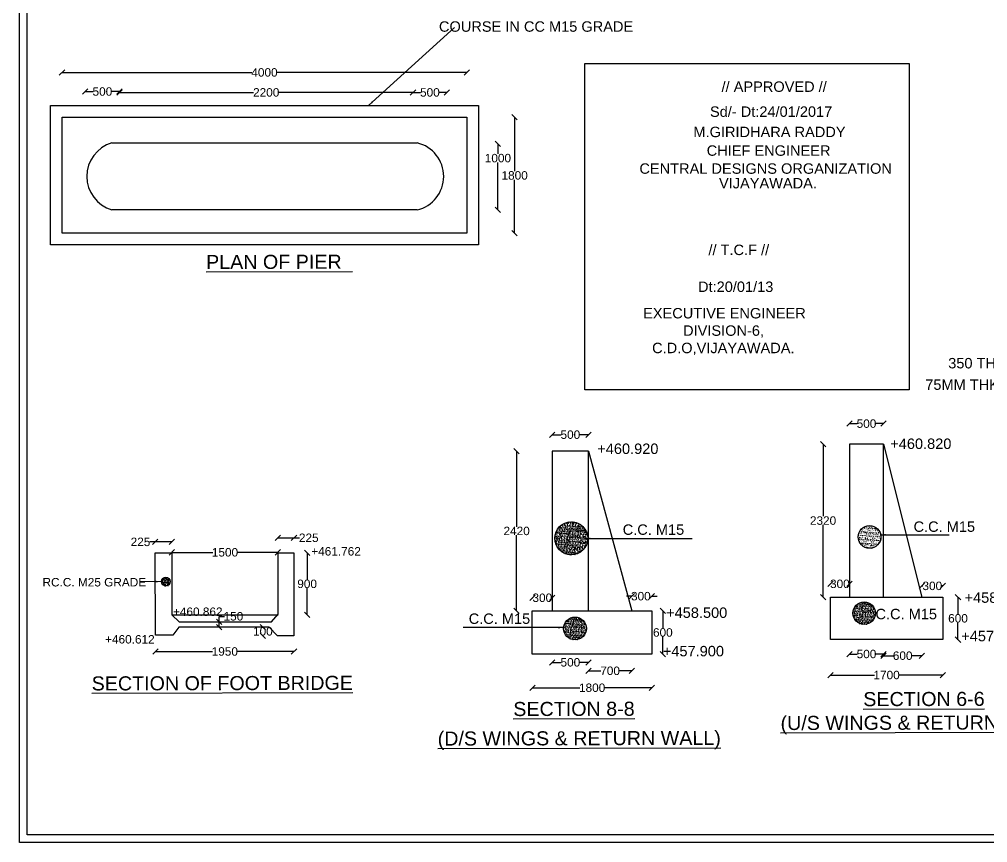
# Model space of a CAD drawing. Header units: millimetres. Extents: x 5124 to 6568637, y 2311 to 91879094.
# Drawn here: x 3536025 to 3553209, y 45932837 to 45947448 of the extents above; entities that cross this region are included whole.
import ezdxf

# ---------------------------------------------------------------- set-up
doc = ezdxf.new("R2010")
doc.units = ezdxf.units.MM
doc.header["$MEASUREMENT"] = 0
for name, color, linetype in [('DIMENSION', 7, 'Continuous'), ('DRAWING', 7, 'Continuous'), ('TEXT', 7, 'Continuous')]:
    doc.layers.add(name, color=color, linetype=linetype)
doc.styles.get("Standard").update_dxf_attribs({"font": 'arial.ttf', "height": 150})
doc.dimstyles.get("Standard").update_dxf_attribs({"dimtxt": 200, "dimasz": 110, "dimexe": 0.18, "dimexo": 0.0625, "dimgap": 0.09, "dimtad": 0, "dimtih": 1, "dimtoh": 1, "dimdec": 0, "dimzin": 0, "dimdsep": 46, "dimtxsty": 'Standard', "dimblk": 'OBLIQUE', "dimcen": 0.09, "dimse1": 1, "dimse2": 1, "dimadec": 0, "dimazin": 0, "dimtfac": 1, "dimtdec": 0, "dimtofl": 0, "dimtmove": 0, "dimatfit": 3, "dimfxl": 1, "dimtolj": 1, "dimtzin": 0, "dimarcsym": 0})

# ---------------------------------------------------------------- blocks, each defined once
blk = doc.blocks.new('_Oblique')
at = {"color": 0, "linetype": 'ByBlock', "lineweight": -2}
blk.add_line((-0.5, -0.5), (0.5, 0.5), dxfattribs=at)
blk = doc.blocks.new('*D115')
at = {"layer": 'Defpoints', "color": 0}
for p in [(3537802, 45946167), (3537195, 45945917), (3537802, 45945917)]:
    blk.add_point(p, dxfattribs=at)
at = {"layer": 'DIMENSION', "color": 0, "lineweight": -2}
for p, q in [((3537195, 45946167), (3537333, 45946167)), ((3537802, 45946167), (3537664, 45946167))]:
    blk.add_line(p, q, dxfattribs=at)
at = {"layer": 'DIMENSION', "color": 0, "lineweight": -2, "xscale": 95, "yscale": 95, "zscale": 95, "rotation": 180}
blk.add_blockref('_Oblique', (3537195, 45946167), dxfattribs=at)
at = {"layer": 'DIMENSION', "color": 0, "lineweight": -2, "xscale": 95, "yscale": 95, "zscale": 95}
blk.add_blockref('_Oblique', (3537802, 45946167), dxfattribs=at)
at = {"layer": 'DIMENSION', "color": 0, "insert": (3537499, 45946167), "char_height": 150, "attachment_point": 5}
blk.add_mtext('\\A1;500', dxfattribs=at)
blk = doc.blocks.new('*D116')
at = {"layer": 'Defpoints', "color": 0}
for p in [(3543011, 45946151), (3537802, 45945917), (3543011, 45945917)]:
    blk.add_point(p, dxfattribs=at)
at = {"layer": 'DIMENSION', "color": 0, "lineweight": -2}
for p, q in [((3537802, 45946151), (3540181, 45946151)), ((3543011, 45946151), (3540631, 45946151))]:
    blk.add_line(p, q, dxfattribs=at)
at = {"layer": 'DIMENSION', "color": 0, "lineweight": -2, "xscale": 95, "yscale": 95, "zscale": 95, "rotation": 180}
blk.add_blockref('_Oblique', (3537802, 45946151), dxfattribs=at)
at = {"layer": 'DIMENSION', "color": 0, "lineweight": -2, "xscale": 95, "yscale": 95, "zscale": 95}
blk.add_blockref('_Oblique', (3543011, 45946151), dxfattribs=at)
at = {"layer": 'DIMENSION', "color": 0, "insert": (3540406, 45946151), "char_height": 150, "attachment_point": 5}
blk.add_mtext('\\A1;2200', dxfattribs=at)
blk = doc.blocks.new('*D117')
at = {"layer": 'Defpoints', "color": 0}
for p in [(3543611, 45946151), (3543011, 45945917), (3543611, 45945917)]:
    blk.add_point(p, dxfattribs=at)
at = {"layer": 'DIMENSION', "color": 0, "lineweight": -2}
for p, q in [((3543011, 45946151), (3543146, 45946151)), ((3543611, 45946151), (3543477, 45946151))]:
    blk.add_line(p, q, dxfattribs=at)
at = {"layer": 'DIMENSION', "color": 0, "lineweight": -2, "xscale": 95, "yscale": 95, "zscale": 95, "rotation": 180}
blk.add_blockref('_Oblique', (3543011, 45946151), dxfattribs=at)
at = {"layer": 'DIMENSION', "color": 0, "lineweight": -2, "xscale": 95, "yscale": 95, "zscale": 95}
blk.add_blockref('_Oblique', (3543611, 45946151), dxfattribs=at)
at = {"layer": 'DIMENSION', "color": 0, "insert": (3543311, 45946151), "char_height": 150, "attachment_point": 5}
blk.add_mtext('\\A1;500', dxfattribs=at)
blk = doc.blocks.new('*D118')
at = {"layer": 'Defpoints', "color": 0}
for p in [(3543968, 45946506), (3536782, 45945710), (3543968, 45945710)]:
    blk.add_point(p, dxfattribs=at)
at = {"layer": 'DIMENSION', "color": 0, "lineweight": -2}
for p, q in [((3536782, 45946506), (3540148, 45946506)), ((3543968, 45946506), (3540602, 45946506))]:
    blk.add_line(p, q, dxfattribs=at)
at = {"layer": 'DIMENSION', "color": 0, "lineweight": -2, "xscale": 95, "yscale": 95, "zscale": 95, "rotation": 180}
blk.add_blockref('_Oblique', (3536782, 45946506), dxfattribs=at)
at = {"layer": 'DIMENSION', "color": 0, "lineweight": -2, "xscale": 95, "yscale": 95, "zscale": 95}
blk.add_blockref('_Oblique', (3543968, 45946506), dxfattribs=at)
at = {"layer": 'DIMENSION', "color": 0, "insert": (3540375, 45946506), "char_height": 150, "attachment_point": 5}
blk.add_mtext('\\A1;4000', dxfattribs=at)
blk = doc.blocks.new('*D119')
at = {"layer": 'Defpoints', "color": 0}
for p in [(3543138, 45945241), (3543084, 45944067), (3544518, 45944067)]:
    blk.add_point(p, dxfattribs=at)
at = {"layer": 'DIMENSION', "color": 0, "lineweight": -2}
for p, q in [((3544518, 45945241), (3544518, 45945062)), ((3544518, 45944067), (3544518, 45944909))]:
    blk.add_line(p, q, dxfattribs=at)
at = {"layer": 'DIMENSION', "color": 0, "lineweight": -2, "xscale": 95, "yscale": 95, "zscale": 95}
for p, rotation in [((3544518, 45945241), 90), ((3544518, 45944067), 270)]:
    blk.add_blockref('_Oblique', p, dxfattribs=dict(at, rotation=rotation))
at = {"layer": 'DIMENSION', "color": 0, "insert": (3544518, 45944985), "char_height": 150, "attachment_point": 5}
blk.add_mtext('\\A1;1000', dxfattribs=at)
blk = doc.blocks.new('*D120')
at = {"layer": 'Defpoints', "color": 0}
for p in [(3543968, 45945710), (3544815, 45945710), (3543968, 45943654)]:
    blk.add_point(p, dxfattribs=at)
at = {"layer": 'DIMENSION', "color": 0, "lineweight": -2}
for p, q in [((3544815, 45945710), (3544815, 45944754)), ((3544815, 45943654), (3544815, 45944601))]:
    blk.add_line(p, q, dxfattribs=at)
at = {"layer": 'DIMENSION', "color": 0, "lineweight": -2, "xscale": 95, "yscale": 95, "zscale": 95}
for p, rotation in [((3544815, 45945710), 90), ((3544815, 45943654), 270)]:
    blk.add_blockref('_Oblique', p, dxfattribs=dict(at, rotation=rotation))
at = {"layer": 'DIMENSION', "color": 0, "insert": (3544815, 45944678), "char_height": 150, "attachment_point": 5}
blk.add_mtext('\\A1;1800', dxfattribs=at)
blk = doc.blocks.new('*D121')
at = {"layer": 'Defpoints', "color": 0}
for p in [(3538437, 45938174), (3538437, 45937977), (3538733, 45937978)]:
    blk.add_point(p, dxfattribs=at)
at = {"layer": 'DIMENSION', "color": 0, "lineweight": -2}
for p, q in [((3538437, 45938174), (3538342, 45938174)), ((3538733, 45938174), (3538437, 45938174))]:
    blk.add_line(p, q, dxfattribs=at)
at = {"layer": 'DIMENSION', "color": 0, "lineweight": -2, "xscale": 95, "yscale": 95, "zscale": 95, "rotation": 180}
blk.add_blockref('_Oblique', (3538437, 45938174), dxfattribs=at)
at = {"layer": 'DIMENSION', "color": 0, "lineweight": -2, "xscale": 95, "yscale": 95, "zscale": 95}
blk.add_blockref('_Oblique', (3538733, 45938174), dxfattribs=at)
at = {"layer": 'DIMENSION', "color": 0, "insert": (3538175, 45938174), "char_height": 150, "attachment_point": 5}
blk.add_mtext('\\A1;225', dxfattribs=at)
blk = doc.blocks.new('*D122')
at = {"layer": 'Defpoints', "color": 0}
for p in [(3538733, 45937978), (3540615, 45937989), (3540615, 45937979)]:
    blk.add_point(p, dxfattribs=at)
at = {"layer": 'DIMENSION', "color": 0, "lineweight": -2}
for p, q in [((3538733, 45937989), (3539457, 45937989)), ((3540615, 45937989), (3539891, 45937989))]:
    blk.add_line(p, q, dxfattribs=at)
at = {"layer": 'DIMENSION', "color": 0, "lineweight": -2, "xscale": 95, "yscale": 95, "zscale": 95, "rotation": 180}
blk.add_blockref('_Oblique', (3538733, 45937989), dxfattribs=at)
at = {"layer": 'DIMENSION', "color": 0, "lineweight": -2, "xscale": 95, "yscale": 95, "zscale": 95}
blk.add_blockref('_Oblique', (3540615, 45937989), dxfattribs=at)
at = {"layer": 'DIMENSION', "color": 0, "insert": (3539674, 45937989), "char_height": 150, "attachment_point": 5}
blk.add_mtext('\\A1;1500', dxfattribs=at)
blk = doc.blocks.new('*D123')
at = {"layer": 'Defpoints', "color": 0}
for p in [(3540899, 45938246), (3540615, 45937979), (3540899, 45937979)]:
    blk.add_point(p, dxfattribs=at)
at = {"layer": 'DIMENSION', "color": 0, "lineweight": -2}
for p, q in [((3540615, 45938246), (3540899, 45938246)), ((3540899, 45938246), (3540994, 45938246))]:
    blk.add_line(p, q, dxfattribs=at)
at = {"layer": 'DIMENSION', "color": 0, "lineweight": -2, "xscale": 95, "yscale": 95, "zscale": 95, "rotation": 180}
blk.add_blockref('_Oblique', (3540615, 45938246), dxfattribs=at)
at = {"layer": 'DIMENSION', "color": 0, "lineweight": -2, "xscale": 95, "yscale": 95, "zscale": 95}
blk.add_blockref('_Oblique', (3540899, 45938246), dxfattribs=at)
at = {"layer": 'DIMENSION', "color": 0, "insert": (3541161, 45938246), "char_height": 150, "attachment_point": 5}
blk.add_mtext('\\A1;225', dxfattribs=at)
blk = doc.blocks.new('*D124')
at = {"layer": 'Defpoints', "color": 0}
for p in [(3540899, 45937979), (3540603, 45936878), (3541132, 45936878)]:
    blk.add_point(p, dxfattribs=at)
at = {"layer": 'DIMENSION', "color": 0, "lineweight": -2}
for p, q in [((3541132, 45937979), (3541132, 45937505)), ((3541132, 45936878), (3541132, 45937352))]:
    blk.add_line(p, q, dxfattribs=at)
at = {"layer": 'DIMENSION', "color": 0, "lineweight": -2, "xscale": 95, "yscale": 95, "zscale": 95}
for p, rotation in [((3541132, 45937979), 90), ((3541132, 45936878), 270)]:
    blk.add_blockref('_Oblique', p, dxfattribs=dict(at, rotation=rotation))
at = {"layer": 'DIMENSION', "color": 0, "insert": (3541132, 45937429), "char_height": 150, "attachment_point": 5}
blk.add_mtext('\\A1;900', dxfattribs=at)
blk = doc.blocks.new('*D125')
at = {"layer": 'Defpoints', "color": 0}
for p in [(3539571, 45936758), (3539571, 45936758), (3539571, 45936663)]:
    blk.add_point(p, dxfattribs=at)
at = {"layer": 'DIMENSION', "color": 0, "lineweight": -2}
for p, q in [((3539571, 45936758), (3539571, 45936853)), ((3539571, 45936853), (3539666, 45936853)), ((3539571, 45936663), (3539571, 45936758))]:
    blk.add_line(p, q, dxfattribs=at)
at = {"layer": 'DIMENSION', "color": 0, "lineweight": -2, "xscale": 95, "yscale": 95, "zscale": 95}
for p, rotation in [((3539571, 45936758), 90), ((3539571, 45936663), 270)]:
    blk.add_blockref('_Oblique', p, dxfattribs=dict(at, rotation=rotation))
at = {"layer": 'DIMENSION', "color": 0, "insert": (3539824, 45936853), "char_height": 150, "attachment_point": 5}
blk.add_mtext('\\A1;150', dxfattribs=at)
blk = doc.blocks.new('*D126')
at = {"layer": 'Defpoints', "color": 0}
for p in [(3540459, 45936663), (3540347, 45936508), (3540607, 45936508)]:
    blk.add_point(p, dxfattribs=at)
at = {"layer": 'DIMENSION', "color": 0, "lineweight": -2}
for p, q in [((3540347, 45936663), (3540347, 45936662)), ((3540347, 45936508), (3540347, 45936509))]:
    blk.add_line(p, q, dxfattribs=at)
at = {"layer": 'DIMENSION', "color": 0, "lineweight": -2, "xscale": 95, "yscale": 95, "zscale": 95}
for p, rotation in [((3540347, 45936663), 90), ((3540347, 45936508), 270)]:
    blk.add_blockref('_Oblique', p, dxfattribs=dict(at, rotation=rotation))
at = {"layer": 'DIMENSION', "color": 0, "insert": (3540347, 45936586), "char_height": 150, "attachment_point": 5}
blk.add_mtext('\\A1;100', dxfattribs=at)
blk = doc.blocks.new('*D127')
at = {"layer": 'Defpoints', "color": 0}
for p in [(3538443, 45936505), (3540899, 45936505), (3540899, 45936229)]:
    blk.add_point(p, dxfattribs=at)
at = {"layer": 'DIMENSION', "color": 0, "lineweight": -2}
for p, q in [((3538443, 45936229), (3539454, 45936229)), ((3540899, 45936229), (3539888, 45936229))]:
    blk.add_line(p, q, dxfattribs=at)
at = {"layer": 'DIMENSION', "color": 0, "lineweight": -2, "xscale": 95, "yscale": 95, "zscale": 95, "rotation": 180}
blk.add_blockref('_Oblique', (3538443, 45936229), dxfattribs=at)
at = {"layer": 'DIMENSION', "color": 0, "lineweight": -2, "xscale": 95, "yscale": 95, "zscale": 95}
blk.add_blockref('_Oblique', (3540899, 45936229), dxfattribs=at)
at = {"layer": 'DIMENSION', "color": 0, "insert": (3539671, 45936229), "char_height": 150, "attachment_point": 5}
blk.add_mtext('\\A1;1950', dxfattribs=at)
blk = doc.blocks.new('*D147')
at = {"layer": 'Defpoints', "color": 0}
for p in [(3550756, 45940273), (3550756, 45939910), (3551362, 45939910)]:
    blk.add_point(p, dxfattribs=at)
at = {"layer": 'DRAWING', "color": 0, "lineweight": -2}
for p, q in [((3550756, 45940273), (3550893, 45940273)), ((3551362, 45940273), (3551224, 45940273))]:
    blk.add_line(p, q, dxfattribs=at)
at = {"layer": 'DRAWING', "color": 0, "lineweight": -2, "xscale": 95, "yscale": 95, "zscale": 95, "rotation": 180}
blk.add_blockref('_Oblique', (3550756, 45940273), dxfattribs=at)
at = {"layer": 'DRAWING', "color": 0, "lineweight": -2, "xscale": 95, "yscale": 95, "zscale": 95}
blk.add_blockref('_Oblique', (3551362, 45940273), dxfattribs=at)
at = {"layer": 'DRAWING', "color": 0, "insert": (3551059, 45940273), "char_height": 150, "attachment_point": 5}
blk.add_mtext('\\A1;500', dxfattribs=at)
blk = doc.blocks.new('*D148')
at = {"layer": 'Defpoints', "color": 0}
for p in [(3550419, 45937429), (3550419, 45937194), (3550756, 45937194)]:
    blk.add_point(p, dxfattribs=at)
at = {"layer": 'DRAWING', "color": 0, "lineweight": -2}
for p, q in [((3550419, 45937429), (3550422, 45937429)), ((3550756, 45937429), (3550753, 45937429))]:
    blk.add_line(p, q, dxfattribs=at)
at = {"layer": 'DRAWING', "color": 0, "lineweight": -2, "xscale": 95, "yscale": 95, "zscale": 95, "rotation": 180}
blk.add_blockref('_Oblique', (3550419, 45937429), dxfattribs=at)
at = {"layer": 'DRAWING', "color": 0, "lineweight": -2, "xscale": 95, "yscale": 95, "zscale": 95}
blk.add_blockref('_Oblique', (3550756, 45937429), dxfattribs=at)
at = {"layer": 'DRAWING', "color": 0, "insert": (3550587, 45937429), "char_height": 150, "attachment_point": 5}
blk.add_mtext('\\A1;300', dxfattribs=at)
blk = doc.blocks.new('*D149')
at = {"layer": 'Defpoints', "color": 0}
for p in [(3552412, 45937393), (3552041, 45937194), (3552412, 45937194)]:
    blk.add_point(p, dxfattribs=at)
at = {"layer": 'DRAWING', "color": 0, "lineweight": -2}
for p, q in [((3552041, 45937393), (3552061, 45937393)), ((3552412, 45937393), (3552392, 45937393))]:
    blk.add_line(p, q, dxfattribs=at)
at = {"layer": 'DRAWING', "color": 0, "lineweight": -2, "xscale": 95, "yscale": 95, "zscale": 95, "rotation": 180}
blk.add_blockref('_Oblique', (3552041, 45937393), dxfattribs=at)
at = {"layer": 'DRAWING', "color": 0, "lineweight": -2, "xscale": 95, "yscale": 95, "zscale": 95}
blk.add_blockref('_Oblique', (3552412, 45937393), dxfattribs=at)
at = {"layer": 'DRAWING', "color": 0, "insert": (3552227, 45937393), "char_height": 150, "attachment_point": 5}
blk.add_mtext('\\A1;300', dxfattribs=at)
blk = doc.blocks.new('*D150')
at = {"layer": 'Defpoints', "color": 0}
for p in [(3552412, 45937194), (3552412, 45936439), (3552683, 45936439)]:
    blk.add_point(p, dxfattribs=at)
at = {"layer": 'DRAWING', "color": 0, "lineweight": -2}
for p, q in [((3552683, 45937194), (3552683, 45936893)), ((3552683, 45936439), (3552683, 45936740))]:
    blk.add_line(p, q, dxfattribs=at)
at = {"layer": 'DRAWING', "color": 0, "lineweight": -2, "xscale": 95, "yscale": 95, "zscale": 95}
for p, rotation in [((3552683, 45937194), 90), ((3552683, 45936439), 270)]:
    blk.add_blockref('_Oblique', p, dxfattribs=dict(at, rotation=rotation))
at = {"layer": 'DRAWING', "color": 0, "insert": (3552683, 45936817), "char_height": 150, "attachment_point": 5}
blk.add_mtext('\\A1;600', dxfattribs=at)
blk = doc.blocks.new('*D151')
at = {"layer": 'Defpoints', "color": 0}
for p in [(3550756, 45937194), (3551362, 45937194), (3551362, 45936184)]:
    blk.add_point(p, dxfattribs=at)
at = {"layer": 'DRAWING', "color": 0, "lineweight": -2}
for p, q in [((3550756, 45936184), (3550893, 45936184)), ((3551362, 45936184), (3551224, 45936184))]:
    blk.add_line(p, q, dxfattribs=at)
at = {"layer": 'DRAWING', "color": 0, "lineweight": -2, "xscale": 95, "yscale": 95, "zscale": 95, "rotation": 180}
blk.add_blockref('_Oblique', (3550756, 45936184), dxfattribs=at)
at = {"layer": 'DRAWING', "color": 0, "lineweight": -2, "xscale": 95, "yscale": 95, "zscale": 95}
blk.add_blockref('_Oblique', (3551362, 45936184), dxfattribs=at)
at = {"layer": 'DRAWING', "color": 0, "insert": (3551059, 45936184), "char_height": 150, "attachment_point": 5}
blk.add_mtext('\\A1;500', dxfattribs=at)
blk = doc.blocks.new('*D152')
at = {"layer": 'Defpoints', "color": 0}
for p in [(3551362, 45937194), (3552041, 45937194), (3552041, 45936154)]:
    blk.add_point(p, dxfattribs=at)
at = {"layer": 'DRAWING', "color": 0, "lineweight": -2}
for p, q in [((3551362, 45936154), (3551536, 45936154)), ((3552041, 45936154), (3551867, 45936154))]:
    blk.add_line(p, q, dxfattribs=at)
at = {"layer": 'DRAWING', "color": 0, "lineweight": -2, "xscale": 95, "yscale": 95, "zscale": 95, "rotation": 180}
blk.add_blockref('_Oblique', (3551362, 45936154), dxfattribs=at)
at = {"layer": 'DRAWING', "color": 0, "lineweight": -2, "xscale": 95, "yscale": 95, "zscale": 95}
blk.add_blockref('_Oblique', (3552041, 45936154), dxfattribs=at)
at = {"layer": 'DRAWING', "color": 0, "insert": (3551701, 45936154), "char_height": 150, "attachment_point": 5}
blk.add_mtext('\\A1;600', dxfattribs=at)
blk = doc.blocks.new('*D153')
at = {"layer": 'Defpoints', "color": 0}
for p in [(3550419, 45936439), (3552412, 45936439), (3552412, 45935811)]:
    blk.add_point(p, dxfattribs=at)
at = {"layer": 'DRAWING', "color": 0, "lineweight": -2}
for p, q in [((3550419, 45935811), (3551199, 45935811)), ((3552412, 45935811), (3551632, 45935811))]:
    blk.add_line(p, q, dxfattribs=at)
at = {"layer": 'DRAWING', "color": 0, "lineweight": -2, "xscale": 95, "yscale": 95, "zscale": 95, "rotation": 180}
blk.add_blockref('_Oblique', (3550419, 45935811), dxfattribs=at)
at = {"layer": 'DRAWING', "color": 0, "lineweight": -2, "xscale": 95, "yscale": 95, "zscale": 95}
blk.add_blockref('_Oblique', (3552412, 45935811), dxfattribs=at)
at = {"layer": 'DRAWING', "color": 0, "insert": (3551416, 45935811), "char_height": 150, "attachment_point": 5}
blk.add_mtext('\\A1;1700', dxfattribs=at)
blk = doc.blocks.new('*D154')
at = {"layer": 'Defpoints', "color": 0}
for p in [(3550288, 45939910), (3550756, 45939910), (3550419, 45937194)]:
    blk.add_point(p, dxfattribs=at)
at = {"layer": 'DRAWING', "color": 0, "lineweight": -2}
for p, q in [((3550288, 45939910), (3550288, 45938628)), ((3550288, 45937194), (3550288, 45938475))]:
    blk.add_line(p, q, dxfattribs=at)
at = {"layer": 'DRAWING', "color": 0, "lineweight": -2, "xscale": 95, "yscale": 95, "zscale": 95}
for p, rotation in [((3550288, 45939910), 90), ((3550288, 45937194), 270)]:
    blk.add_blockref('_Oblique', p, dxfattribs=dict(at, rotation=rotation))
at = {"layer": 'DRAWING', "color": 0, "insert": (3550288, 45938552), "char_height": 150, "attachment_point": 5}
blk.add_mtext('\\A1;2320', dxfattribs=at)
blk = doc.blocks.new('*D155')
at = {"layer": 'Defpoints', "color": 0}
for p in [(3545483, 45940077), (3545483, 45939785), (3546125, 45939785)]:
    blk.add_point(p, dxfattribs=at)
at = {"layer": 'DRAWING', "color": 0, "lineweight": -2}
for p, q in [((3545483, 45940077), (3545638, 45940077)), ((3546125, 45940077), (3545969, 45940077))]:
    blk.add_line(p, q, dxfattribs=at)
at = {"layer": 'DRAWING', "color": 0, "lineweight": -2, "xscale": 95, "yscale": 95, "zscale": 95, "rotation": 180}
blk.add_blockref('_Oblique', (3545483, 45940077), dxfattribs=at)
at = {"layer": 'DRAWING', "color": 0, "lineweight": -2, "xscale": 95, "yscale": 95, "zscale": 95}
blk.add_blockref('_Oblique', (3546125, 45940077), dxfattribs=at)
at = {"layer": 'DRAWING', "color": 0, "insert": (3545804, 45940077), "char_height": 150, "attachment_point": 5}
blk.add_mtext('\\A1;500', dxfattribs=at)
blk = doc.blocks.new('*D156')
at = {"layer": 'Defpoints', "color": 0}
for p in [(3545483, 45939785), (3544850, 45936950), (3545483, 45936950)]:
    blk.add_point(p, dxfattribs=at)
at = {"layer": 'DRAWING', "color": 0, "lineweight": -2}
for p, q in [((3544850, 45939785), (3544850, 45938444)), ((3544850, 45936950), (3544850, 45938291))]:
    blk.add_line(p, q, dxfattribs=at)
at = {"layer": 'DRAWING', "color": 0, "lineweight": -2, "xscale": 95, "yscale": 95, "zscale": 95}
for p, rotation in [((3544850, 45939785), 90), ((3544850, 45936950), 270)]:
    blk.add_blockref('_Oblique', p, dxfattribs=dict(at, rotation=rotation))
at = {"layer": 'DRAWING', "color": 0, "insert": (3544850, 45938368), "char_height": 150, "attachment_point": 5}
blk.add_mtext('\\A1;2420', dxfattribs=at)
blk = doc.blocks.new('*D157')
at = {"layer": 'Defpoints', "color": 0}
for p in [(3545129, 45937182), (3545129, 45936950), (3545483, 45936950)]:
    blk.add_point(p, dxfattribs=at)
at = {"layer": 'DRAWING', "color": 0, "lineweight": -2}
for p, q in [((3545129, 45937182), (3545140, 45937182)), ((3545483, 45937182), (3545471, 45937182))]:
    blk.add_line(p, q, dxfattribs=at)
at = {"layer": 'DRAWING', "color": 0, "lineweight": -2, "xscale": 95, "yscale": 95, "zscale": 95, "rotation": 180}
blk.add_blockref('_Oblique', (3545129, 45937182), dxfattribs=at)
at = {"layer": 'DRAWING', "color": 0, "lineweight": -2, "xscale": 95, "yscale": 95, "zscale": 95}
blk.add_blockref('_Oblique', (3545483, 45937182), dxfattribs=at)
at = {"layer": 'DRAWING', "color": 0, "insert": (3545306, 45937182), "char_height": 150, "attachment_point": 5}
blk.add_mtext('\\A1;300', dxfattribs=at)
blk = doc.blocks.new('*D158')
at = {"layer": 'Defpoints', "color": 0}
for p in [(3546893, 45937210), (3546893, 45936950), (3547251, 45936950)]:
    blk.add_point(p, dxfattribs=at)
at = {"layer": 'DRAWING', "color": 0, "lineweight": -2}
for p, q in [((3546893, 45937210), (3546798, 45937210)), ((3547251, 45937210), (3547346, 45937210))]:
    blk.add_line(p, q, dxfattribs=at)
at = {"layer": 'DRAWING', "color": 0, "lineweight": -2, "xscale": 95, "yscale": 95, "zscale": 95}
blk.add_blockref('_Oblique', (3546893, 45937210), dxfattribs=at)
at = {"layer": 'DRAWING', "color": 0, "lineweight": -2, "xscale": 95, "yscale": 95, "zscale": 95, "rotation": 180}
blk.add_blockref('_Oblique', (3547251, 45937210), dxfattribs=at)
at = {"layer": 'DRAWING', "color": 0, "insert": (3547055, 45937210), "char_height": 150, "attachment_point": 5}
blk.add_mtext('\\A1;300', dxfattribs=at)
blk = doc.blocks.new('*D159')
at = {"layer": 'Defpoints', "color": 0}
for p in [(3547251, 45936950), (3547251, 45936182), (3547445, 45936182)]:
    blk.add_point(p, dxfattribs=at)
at = {"layer": 'DRAWING', "color": 0, "lineweight": -2}
for p, q in [((3547445, 45936950), (3547445, 45936643)), ((3547445, 45936182), (3547445, 45936489))]:
    blk.add_line(p, q, dxfattribs=at)
at = {"layer": 'DRAWING', "color": 0, "lineweight": -2, "xscale": 95, "yscale": 95, "zscale": 95}
for p, rotation in [((3547445, 45936950), 90), ((3547445, 45936182), 270)]:
    blk.add_blockref('_Oblique', p, dxfattribs=dict(at, rotation=rotation))
at = {"layer": 'DRAWING', "color": 0, "insert": (3547445, 45936566), "char_height": 150, "attachment_point": 5}
blk.add_mtext('\\A1;600', dxfattribs=at)
blk = doc.blocks.new('*D160')
at = {"layer": 'Defpoints', "color": 0}
for p in [(3545483, 45936950), (3546125, 45936950), (3546125, 45936036)]:
    blk.add_point(p, dxfattribs=at)
at = {"layer": 'DRAWING', "color": 0, "lineweight": -2}
for p, q in [((3545483, 45936036), (3545638, 45936036)), ((3546125, 45936036), (3545969, 45936036))]:
    blk.add_line(p, q, dxfattribs=at)
at = {"layer": 'DRAWING', "color": 0, "lineweight": -2, "xscale": 95, "yscale": 95, "zscale": 95, "rotation": 180}
blk.add_blockref('_Oblique', (3545483, 45936036), dxfattribs=at)
at = {"layer": 'DRAWING', "color": 0, "lineweight": -2, "xscale": 95, "yscale": 95, "zscale": 95}
blk.add_blockref('_Oblique', (3546125, 45936036), dxfattribs=at)
at = {"layer": 'DRAWING', "color": 0, "insert": (3545804, 45936036), "char_height": 150, "attachment_point": 5}
blk.add_mtext('\\A1;500', dxfattribs=at)
blk = doc.blocks.new('*D161')
at = {"layer": 'Defpoints', "color": 0}
for p in [(3546125, 45936950), (3546893, 45936950), (3546893, 45935886)]:
    blk.add_point(p, dxfattribs=at)
at = {"layer": 'DRAWING', "color": 0, "lineweight": -2}
for p, q in [((3546125, 45935886), (3546344, 45935886)), ((3546893, 45935886), (3546674, 45935886))]:
    blk.add_line(p, q, dxfattribs=at)
at = {"layer": 'DRAWING', "color": 0, "lineweight": -2, "xscale": 95, "yscale": 95, "zscale": 95, "rotation": 180}
blk.add_blockref('_Oblique', (3546125, 45935886), dxfattribs=at)
at = {"layer": 'DRAWING', "color": 0, "lineweight": -2, "xscale": 95, "yscale": 95, "zscale": 95}
blk.add_blockref('_Oblique', (3546893, 45935886), dxfattribs=at)
at = {"layer": 'DRAWING', "color": 0, "insert": (3546509, 45935886), "char_height": 150, "attachment_point": 5}
blk.add_mtext('\\A1;700', dxfattribs=at)
blk = doc.blocks.new('*D162')
at = {"layer": 'Defpoints', "color": 0}
for p in [(3545129, 45936182), (3547251, 45936182), (3547251, 45935585)]:
    blk.add_point(p, dxfattribs=at)
at = {"layer": 'DRAWING', "color": 0, "lineweight": -2}
for p, q in [((3545129, 45935585), (3545973, 45935585)), ((3547251, 45935585), (3546407, 45935585))]:
    blk.add_line(p, q, dxfattribs=at)
at = {"layer": 'DRAWING', "color": 0, "lineweight": -2, "xscale": 95, "yscale": 95, "zscale": 95, "rotation": 180}
blk.add_blockref('_Oblique', (3545129, 45935585), dxfattribs=at)
at = {"layer": 'DRAWING', "color": 0, "lineweight": -2, "xscale": 95, "yscale": 95, "zscale": 95}
blk.add_blockref('_Oblique', (3547251, 45935585), dxfattribs=at)
at = {"layer": 'DRAWING', "color": 0, "insert": (3546190, 45935585), "char_height": 150, "attachment_point": 5}
blk.add_mtext('\\A1;1800', dxfattribs=at)

msp = doc.modelspace()

# ---------------------------------------------------------------- hatches: boundary and pattern name
at = {"layer": 'DRAWING'}
h = msp.add_hatch(dxfattribs=at)
h.set_pattern_fill('AR-CONC,_O', color=256, scale=9.251558)
h.set_pattern_definition([(50, (368127.517, 3417417.76), (66.357741625, -5.80555015), [6.93866848, -76.32535329]), (355, (368127.52, 3417417.76), (-12.83666007, 69.58949133), [5.55093478, -61.06028263]), (100.4514, (368133.05, 3417417.276), (53.52113084, 63.78389894), [5.89696063, -64.86656898]), (46.1842, (368127.52, 3417436.26), (98.73642435, -15.31308757), [10.40800272, -114.48802994]), (96.6356, (368135.75, 3417434.99), (86.47086207, 90.12107957), [8.84544122, -97.29983793]), (351.1842, (368127.52, 3417436.26), (86.47079172, 90.1211471), [8.32640218, -91.59042395]), (21, (368136.77, 3417431.637), (55.22320198, -37.24852009), [6.93866848, -76.32535329]), (326, (368136.77, 3417431.64), (22.510459, 67.08767682), [5.55093478, -61.06028263]), (71.4514, (368141.37, 3417428.53), (77.7336836, 29.83909589), [5.89696063, -64.86656898]), (37.5, (368127.517, 3417417.76), (1.124976064, 30.797867882), [0, -60.320157997, 0, -61.985438432, 0, -61.291571584]), (7.5, (368127.517, 3417417.76), (24.33803077, 36.489228185), [0, -35.340951464, 0, -58.9324243, 0, -23.360183887]), (327.5, (368106.886, 3417417.76), (49.386892166, -2.086677035), [0, -23.128894937, 0, -72.162152205, 0, -95.75362504]), (317.5, (368097.635, 3417417.76), (53.95380656, 9.261270476), [0, -30.06756342, 0, -47.92307031, 0, -67.998951116])])
h.paths.add_polyline_path([(3545527.1, 45938237.6, 1), (3546112.7, 45938237.6, 1)])
h = msp.add_hatch(dxfattribs=at)
h.set_pattern_fill('AR-CONC,_O', color=256, scale=9.251558)
h.set_pattern_definition([(50, (373421.045, 3417442.26), (66.357741625, -5.80555015), [6.93866848, -76.32535329]), (355, (373421.045, 3417442.26), (-12.83666007, 69.58949133), [5.55093478, -61.06028263]), (100.4514, (373426.575, 3417441.78), (53.52113084, 63.78389894), [5.89696063, -64.86656898]), (46.1842, (373421.045, 3417460.764), (98.73642435, -15.31308757), [10.40800272, -114.48802994]), (96.6356, (373429.27, 3417459.49), (86.47086207, 90.12107957), [8.84544122, -97.29983793]), (351.1842, (373421.04, 3417460.76), (86.47079172, 90.1211471), [8.32640218, -91.59042395]), (21, (373430.296, 3417456.14), (55.22320198, -37.24852009), [6.93866848, -76.32535329]), (326, (373430.296, 3417456.14), (22.510459, 67.08767682), [5.55093478, -61.06028263]), (71.4514, (373434.9, 3417453.035), (77.7336836, 29.83909589), [5.89696063, -64.86656898]), (37.5, (373421.045, 3417442.261), (1.124976064, 30.797867882), [0, -60.320157997, 0, -61.985438432, 0, -61.291571584]), (7.5, (373421.045, 3417442.26), (24.33803077, 36.489228185), [0, -35.340951464, 0, -58.9324243, 0, -23.360183887]), (327.5, (373400.414, 3417442.261), (49.386892166, -2.086677035), [0, -23.128894937, 0, -72.162152205, 0, -95.75362504]), (317.5, (373391.162, 3417442.26), (53.95380656, 9.261270476), [0, -30.06756342, 0, -47.92307031, 0, -67.998951116])])
h.paths.add_polyline_path([(3550911.4, 45938262.1, 1), (3551315.4, 45938262.1, 1)])
h = msp.add_hatch(dxfattribs=at)
h.set_pattern_fill('AR-CONC,_O', color=256, scale=10)
h.set_pattern_definition([(50, (103979.15, -23243.195), (71.72601826, -6.2752135), [7.5, -82.5]), (355, (103979.15, -23243.195), (-13.87513336, 75.21921337), [6, -66]), (100.4514, (103985.13, -23243.72), (57.85093817, 68.94395421), [6.374019, -70.1142112]), (46.1842, (103979.15, -23223.195), (106.72410486, -16.55190143), [11.25, -123.75]), (96.6356, (103988.04, -23224.57), (93.46627055, 97.4117871), [9.5610288, -105.1713]), (351.1842, (103979.15, -23223.2), (93.46619451, 97.4118601), [9, -99]), (21, (103989.15, -23228.195), (59.69070521, -40.26188907), [7.5, -82.5]), (326, (103989.15, -23228.195), (24.33153319, 72.5150045), [6, -66]), (71.4514, (103994.125, -23231.55), (84.02226286, 32.25304967), [6.374019, -70.1142112]), (37.5, (103979.15, -23243.195), (1.215985532, 33.289385383), [0, -65.2, 0, -67, 0, -66.25]), (7.5, (103979.15, -23243.195), (26.306953744, 39.441171188), [0, -38.2, 0, -63.7, 0, -25.25]), (327.5, (103956.85, -23243.195), (53.382243617, -2.255487173), [0, -25, 0, -78, 0, -103.5]), (317.5, (103946.85, -23243.195), (58.318616934, 10.010498233), [0, -32.5, 0, -51.8, 0, -73.5])])
h.paths.add_polyline_path([(3538701.5, 45937469.5, 1), (3538547.2, 45937469.5, 1)])
h = msp.add_hatch(dxfattribs=at)
h.set_pattern_fill('AR-CONC,_O', color=256, scale=9.251558)
h.set_pattern_definition([(50, (373325.37, 3416089.573), (66.357741625, -5.80555015), [6.93866848, -76.32535329]), (355, (373325.37, 3416089.57), (-12.83666007, 69.58949133), [5.55093478, -61.06028263]), (100.4514, (373330.9, 3416089.09), (53.52113084, 63.78389894), [5.89696063, -64.86656898]), (46.1842, (373325.37, 3416108.08), (98.73642435, -15.31308757), [10.40800272, -114.48802994]), (96.6356, (373333.6, 3416106.8), (86.47086207, 90.12107957), [8.84544122, -97.29983793]), (351.1842, (373325.37, 3416108.08), (86.47079172, 90.1211471), [8.32640218, -91.59042395]), (21, (373334.62, 3416103.45), (55.22320198, -37.24852009), [6.93866848, -76.32535329]), (326, (373334.62, 3416103.45), (22.510459, 67.08767682), [5.55093478, -61.06028263]), (71.4514, (373339.22, 3416100.346), (77.7336836, 29.83909589), [5.89696063, -64.86656898]), (37.5, (373325.37, 3416089.573), (1.124976064, 30.797867882), [0, -60.320157997, 0, -61.985438432, 0, -61.291571584]), (7.5, (373325.37, 3416089.573), (24.33803077, 36.489228185), [0, -35.340951464, 0, -58.9324243, 0, -23.360183887]), (327.5, (373304.739, 3416089.573), (49.386892166, -2.086677035), [0, -23.128894937, 0, -72.162152205, 0, -95.75362504]), (317.5, (373295.487, 3416089.573), (53.95380656, 9.261270476), [0, -30.06756342, 0, -47.92307031, 0, -67.998951116])])
h.paths.add_polyline_path([(3550815.8, 45936909.4, 1), (3551219.7, 45936909.4, 1)])
h = msp.add_hatch(dxfattribs=at)
h.set_pattern_fill('AR-CONC,_O', color=256, scale=9.251558)
h.set_pattern_definition([(50, (368193.99, 3415818.49), (66.357741625, -5.80555015), [6.93866848, -76.32535329]), (355, (368193.99, 3415818.49), (-12.83666007, 69.58949133), [5.55093478, -61.06028263]), (100.4514, (368199.52, 3415818.01), (53.52113084, 63.78389894), [5.89696063, -64.86656898]), (46.1842, (368193.99, 3415836.996), (98.73642435, -15.31308757), [10.40800272, -114.48802994]), (96.6356, (368202.22, 3415835.72), (86.47086207, 90.12107957), [8.84544122, -97.29983793]), (351.1842, (368193.99, 3415837), (86.47079172, 90.1211471), [8.32640218, -91.59042395]), (21, (368203.24, 3415832.37), (55.22320198, -37.24852009), [6.93866848, -76.32535329]), (326, (368203.24, 3415832.37), (22.510459, 67.08767682), [5.55093478, -61.06028263]), (71.4514, (368207.84, 3415829.266), (77.7336836, 29.83909589), [5.89696063, -64.86656898]), (37.5, (368193.988, 3415818.492), (1.124976064, 30.797867882), [0, -60.320157997, 0, -61.985438432, 0, -61.291571584]), (7.5, (368193.988, 3415818.492), (24.33803077, 36.489228185), [0, -35.340951464, 0, -58.9324243, 0, -23.360183887]), (327.5, (368173.357, 3415818.492), (49.386892166, -2.086677035), [0, -23.128894937, 0, -72.162152205, 0, -95.75362504]), (317.5, (368164.106, 3415818.492), (53.95380656, 9.261270476), [0, -30.06756342, 0, -47.92307031, 0, -67.998951116])])
h.paths.add_polyline_path([(3545684.4, 45936638.3, 1), (3546088.4, 45936638.3, 1)])

# ---------------------------------------------------------------- linework, layer by layer
for points in [[(3536025.3, 45963604.1), (3578203.1, 45963604.1), (3578203.1, 45932836.7), (3536025.3, 45932836.7)], [(3536164.1, 45963465.3), (3578064.3, 45963465.3), (3578064.3, 45932975.5), (3536164.1, 45932975.5)], [(3546059.6, 45946664.6), (3551815.3, 45946664.6), (3551815.3, 45940870.5), (3546059.6, 45940870.5)], [(3536575.6, 45945916.7), (3544174.2, 45945916.7), (3544174.2, 45943447.3), (3536575.6, 45943447.3)], [(3536782.1, 45945710.1), (3543967.6, 45945710.1), (3543967.6, 45943653.9), (3536782.1, 45943653.9)], [(3550755.8, 45937193.9), (3551361.9, 45937193.9), (3551361.9, 45939909.7), (3550755.8, 45939909.7)], [(3545482.9, 45936950.2), (3546124.5, 45936950.2), (3546124.5, 45939785), (3545482.9, 45939785)], [(3550419.1, 45937193.9), (3552412.1, 45937193.9), (3552412.1, 45936439.4), (3550419.1, 45936439.4)], [(3545128.7, 45936950.2), (3547250.8, 45936950.2), (3547250.8, 45936181.9), (3545128.7, 45936181.9)]]:
    msp.add_lwpolyline(points, close=True, dxfattribs=at)
for points in [[(3537663.7, 45945256.1), (3543084, 45945256.1)], [(3543084, 45944066.6), (3537663.7, 45944066.6)], [(3551361.9, 45939909.7), (3552041, 45937193.9)], [(3546124.5, 45939785), (3546893.5, 45936950.2)], [(3538437.4, 45937978.1), (3538732.7, 45937978.1), (3538732.7, 45936877.7), (3538858.8, 45936758.3), (3540500.5, 45936758.3), (3540615.5, 45936892.8), (3540615.5, 45937979.4), (3540898.8, 45937979.4), (3540898.8, 45936508.5), (3540606.6, 45936508.5), (3540458.8, 45936662.6), (3538856.5, 45936662.6), (3538748.1, 45936521.6), (3538442.8, 45936521.6), (3538437.4, 45937978.1)], [(3538732.7, 45936877.7), (3540615.5, 45936877.7)]]:
    msp.add_lwpolyline(points, dxfattribs=at)
for centre, radius in [((3545819.9, 45938237.6), 292.8), ((3551113.4, 45938262.1), 202), ((3538624.4, 45937469.5), 77.2), ((3551017.8, 45936909.4), 202), ((3545886.4, 45936638.3), 202)]:
    msp.add_circle(centre, radius, dxfattribs=at)
for centre, radius, start, end in [((3537844.2, 45944661.4), 621.5, 106.87542, 253.12458), ((3542944.5, 45944661.4), 610.9, 283.19671, 76.80329)]:
    msp.add_arc(centre, radius, start, end, dxfattribs=at)

# ---------------------------------------------------------------- texts
at = {"layer": 'DRAWING', "insert": (3548441.5, 45944632.9), "char_height": 185.031, "width": 1800.097, "attachment_point": 1}
msp.add_mtext('VIJAYAWADA. ', dxfattribs=at)
at = {"layer": 'TEXT'}
for s, height, p in [('COURSE IN CC M15 GRADE', 185.031, (3543471.7, 45947228.5)), ('// APPROVED //', 185.031, (3548486.9, 45946161.4)), ('Sd/- Dt:24/01/2017', 185.031, (3548281.5, 45945717.9)), ('M.GIRIDHARA RADDY', 185.031, (3547987.6, 45945357.8)), ('CHIEF ENGINEER', 185.031, (3548223.3, 45945027.1)), ('CENTRAL DESIGNS ORGANIZATION', 185.031, (3547029.3, 45944707.7)), ('// T.C.F //', 185.031, (3548254.6, 45943264.9)), ('Dt:20/01/13', 185.031, (3548069.4, 45942610.4)), ('350 THICK RCC SLAB IN M20', 185.031, (3552509.4, 45941253.5)), ('75MM THK W.C IN M25', 185.031, (3552102.2, 45940872.7)), ('+460.820', 185.03, (3551480.7, 45939824.1)), ('+460.920', 185.03, (3546281.3, 45939735.3)), (' C.C. M15  ', 185.031, (3546660.9, 45938299.6)), (' C.C. M15  ', 185.031, (3551822.6, 45938352.6)), ('+461.762', 150, (3541205.7, 45937932.2)), (' RC.C. M25 GRADE', 150, (3536377.7, 45937383.8)), ('+458.500', 185.03, (3552799.3, 45937093.3)), ('+460.862', 150, (3538751.6, 45936859.8)), (' C.C. M15  ', 185.031, (3543927.9, 45936718.9)), ('+458.500', 185.03, (3547503, 45936825.6)), (' C.C. M15  ', 185.031, (3551146.9, 45936801.3)), ('+457.900', 185.03, (3552741.2, 45936411)), ('+460.612', 150, (3537546.6, 45936370.5)), ('+457.900', 185.03, (3547444.9, 45936143.2))]:
    msp.add_text(s, height=height, dxfattribs=at).set_placement(p)
for s, p in [('%%UPLAN OF PIER  ', (3539339.1, 45943016.6)), ('%%USECTION OF FOOT BRIDGE', (3537308.4, 45935537.1)), ('%%USECTION 6-6', (3551002.1, 45935258.4)), ('%%USECTION 8-8', (3544791.1, 45935083.2)), ('%%U(U/S WINGS & RETURN WALL)', (3549534.3, 45934835.1)), ('%%U(D/S WINGS & RETURN WALL)', (3543449.4, 45934558.3))]:
    msp.add_text(s, height=250, rotation=0.1412, dxfattribs=at).set_placement(p)
at = {"layer": 'TEXT', "insert": (3544492.4, 45942325.5), "char_height": 185.031, "width": 8016.963, "attachment_point": 1}
msp.add_mtext('\\pi2530.7; EXECUTIVE ENGINEER\\P\\pi3311.8;DIVISION-6,\\P\\pi2762.2;C.D.O,VIJAYAWADA. ', dxfattribs=at)

# ---------------------------------------------------------------- dimensions: what is measured, and where the dimension line sits
at = {"layer": 'DIMENSION'}
for base, p1, p2, text, picture, middle in [((3543967.6, 45946506.4), (3536782.1, 45945710.1), (3543967.6, 45945710.1), '4000', '*D118', (3540374.9, 45946506.4)), ((3537802, 45946166.9), (3537195.4, 45945916.7), (3537802, 45945916.7), '500', '*D115', (3537498.7, 45946166.9)), ((3543010.7, 45946150.7), (3537802, 45945916.7), (3543010.7, 45945916.7), '2200', '*D116', (3540406.4, 45946150.7)), ((3543611.4, 45946150.8), (3543010.7, 45945916.7), (3543611.4, 45945916.7), '500', '*D117', (3543311.1, 45946150.8)), ((3538437.4, 45938173.5), (3538732.7, 45937978.1), (3538437.4, 45937977), '225', '*D121', (3538174.7, 45938173.5)), ((3540898.8, 45938246.4), (3540615.5, 45937979.4), (3540898.8, 45937979.4), '225', '*D123', (3541161.4, 45938246.4)), ((3540615.5, 45937988.9), (3538732.7, 45937978.1), (3540615.5, 45937979.4), '1500', '*D122', (3539674.1, 45937988.9)), ((3540898.8, 45936228.6), (3538442.8, 45936505), (3540898.8, 45936505), '1950', '*D127', (3539670.8, 45936228.6))]:
    dim = msp.add_linear_dim(base=base, p1=p1, p2=p2, text=text, dimstyle='Standard', override={"dimasz": 95, "dimfxl": 2000, "dimarcsym": 1}, dxfattribs=at)
    dim.commit()
    dim.dimension.update_dxf_attribs({"geometry": picture, "text_midpoint": middle})
for base, p1, p2, text, picture, middle in [((3544814.8, 45945710.1), (3543967.6, 45943653.9), (3543967.6, 45945710.1), '1800', '*D120', (3544814.8, 45944677.6)), ((3544517.8, 45944066.6), (3543138.4, 45945240.7), (3543084, 45944066.6), '1000', '*D119', (3544517.8, 45944985.5))]:
    dim = msp.add_linear_dim(base=base, p1=p1, p2=p2, angle=90, text=text, dimstyle='Standard', override={"dimasz": 95, "dimfxl": 2000, "dimarcsym": 1}, dxfattribs=at)
    dim.commit()
    dim.dimension.update_dxf_attribs({"geometry": picture, "text_midpoint": middle, "dimtype": 160})
for base, p1, p2, text, picture, middle in [((3541132.1, 45936877.7), (3540898.8, 45937979.4), (3540602.5, 45936877.7), '900', '*D124', (3541132.1, 45937428.5)), ((3539570.7, 45936758.3), (3539570.7, 45936662.6), (3539570.7, 45936758.3), '150', '*D125', (3539824.1, 45936853.3)), ((3540347.2, 45936508.5), (3540458.8, 45936662.6), (3540606.6, 45936508.5), '100', '*D126', (3540347.2, 45936585.5))]:
    dim = msp.add_linear_dim(base=base, p1=p1, p2=p2, angle=90, text=text, dimstyle='Standard', override={"dimasz": 95, "dimfxl": 2000, "dimarcsym": 1}, dxfattribs=at)
    dim.commit()
    dim.dimension.update_dxf_attribs({"geometry": picture, "text_midpoint": middle})
at = {"layer": 'DRAWING'}
for base, p1, p2, text, picture, middle in [((3550755.8, 45940272.9), (3551361.9, 45939909.7), (3550755.8, 45939909.7), '500', '*D147', (3551058.8, 45940272.9)), ((3545482.9, 45940077.1), (3546124.5, 45939785), (3545482.9, 45939785), '500', '*D155', (3545803.7, 45940077.1)), ((3550419.1, 45937428.6), (3550755.8, 45937193.9), (3550419.1, 45937193.9), '300', '*D148', (3550587.4, 45937428.6)), ((3552412.1, 45937393.4), (3552041, 45937193.9), (3552412.1, 45937193.9), '300', '*D149', (3552226.5, 45937393.4)), ((3545128.7, 45937182.1), (3545482.9, 45936950.2), (3545128.7, 45936950.2), '300', '*D157', (3545305.8, 45937182.1)), ((3551361.9, 45936183.8), (3550755.8, 45937193.9), (3551361.9, 45937193.9), '500', '*D151', (3551058.8, 45936183.8)), ((3552041, 45936153.6), (3551361.9, 45937193.9), (3552041, 45937193.9), '600', '*D152', (3551701.5, 45936153.6)), ((3546124.5, 45936036), (3545482.9, 45936950.2), (3546124.5, 45936950.2), '500', '*D160', (3545803.7, 45936036)), ((3546893.5, 45935885.8), (3546124.5, 45936950.2), (3546893.5, 45936950.2), '700', '*D161', (3546509, 45935885.8)), ((3552412.1, 45935811.2), (3550419.1, 45936439.4), (3552412.1, 45936439.4), '1700', '*D153', (3551415.6, 45935811.2)), ((3547250.8, 45935585.2), (3545128.7, 45936181.9), (3547250.8, 45936181.9), '1800', '*D162', (3546189.8, 45935585.2))]:
    dim = msp.add_linear_dim(base=base, p1=p1, p2=p2, text=text, dimstyle='Standard', override={"dimasz": 95, "dimfxl": 2000, "dimarcsym": 1}, dxfattribs=at)
    dim.commit()
    dim.dimension.update_dxf_attribs({"geometry": picture, "text_midpoint": middle})
for base, p1, p2, text, picture, middle in [((3544849.7, 45936950.2), (3545482.9, 45939785), (3545482.9, 45936950.2), '2420', '*D156', (3544849.7, 45938367.6)), ((3550288.1, 45939909.7), (3550419.1, 45937193.9), (3550755.8, 45939909.7), '2320', '*D154', (3550288.1, 45938551.8)), ((3552682.8, 45936439.4), (3552412.1, 45937193.9), (3552412.1, 45936439.4), '600', '*D150', (3552682.8, 45936816.7)), ((3547444.9, 45936181.9), (3547250.8, 45936950.2), (3547250.8, 45936181.9), '600', '*D159', (3547444.9, 45936566.1))]:
    dim = msp.add_linear_dim(base=base, p1=p1, p2=p2, angle=90, text=text, dimstyle='Standard', override={"dimasz": 95, "dimfxl": 2000, "dimarcsym": 1}, dxfattribs=at)
    dim.commit()
    dim.dimension.update_dxf_attribs({"geometry": picture, "text_midpoint": middle})
dim = msp.add_linear_dim(base=(3546893.5, 45937210), p1=(3547250.8, 45936950.2), p2=(3546893.5, 45936950.2), text='300', dimstyle='Standard', override={"dimasz": 95, "dimfxl": 2000, "dimarcsym": 1}, dxfattribs=at)
dim.commit()
dim.dimension.update_dxf_attribs({"geometry": '*D158', "text_midpoint": (3547055.1, 45937210), "dimtype": 160})

# ---------------------------------------------------------------- leaders
at = {"layer": 'DIMENSION'}
for points in [[(3542219.8, 45945916.7), (3543749.9, 45947301.4)], [(3538541, 45937469.6), (3538160.6, 45937467.8)]]:
    msp.add_leader(points, dimstyle='Standard', override={"dimasz": 95, "dimgap": 0.09, "dimtad": 0, "dimfxl": 2000, "dimarcsym": 1}, dxfattribs=at)
at = {"layer": 'DRAWING'}
for points in [[(3551303.9, 45938299.2), (3552529, 45938299.2)], [(3546064.4, 45938234), (3547963.3, 45938234)], [(3545682, 45936653.3), (3543901.7, 45936653.3)]]:
    msp.add_leader(points, dimstyle='Standard', override={"dimasz": 95, "dimgap": 0.09, "dimtad": 0, "dimfxl": 2000, "dimarcsym": 1}, dxfattribs=at)

doc.saveas('drawing.dxf')
